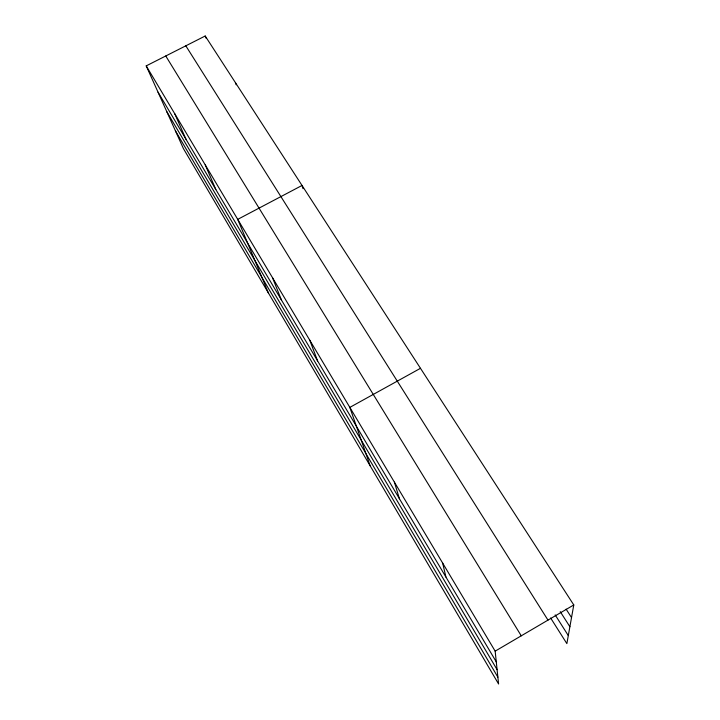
<?xml version="1.0" encoding="UTF-8"?>
<svg xmlns="http://www.w3.org/2000/svg" width="720" height="720" viewBox="0 0 720 720"><rect width="100%" height="100%" fill="white"/><g stroke="black" fill="none" stroke-linecap="round" stroke-linejoin="round"><path stroke-width="1.08" d="M146.214 65.88L495.162 651.15L498.591 684L183.375 148.518L146.214 65.88L205.2 36L573.786 604.953L566.865 643.626L550.629 617.976M495.162 651.15L573.786 604.953M420.48 368.307L349.83 407.394L370.17 465.84M566.109 609.147L571.527 617.58M560.232 611.649L569.889 626.742M555.156 614.898L568.305 635.58M185.814 45.819L547.983 620.109M165.762 55.98L521.253 635.814M158.049 92.196L496.287 661.878M166.815 111.69L497.097 669.663M175.41 130.815L497.88 677.169M174.789 113.814L186.057 139.374M205.236 164.871L215.829 189.522M268.344 292.869L237.726 219.366L302.031 185.463L303.012 188.676M272.493 277.668L281.394 299.943M309.762 340.191L317.592 360.918M205.2 36L205.965 38.088M235.449 82.692L236.187 84.807M394.38 482.112L399.438 498.762M442.665 563.094L445.914 577.044"/></g></svg>
